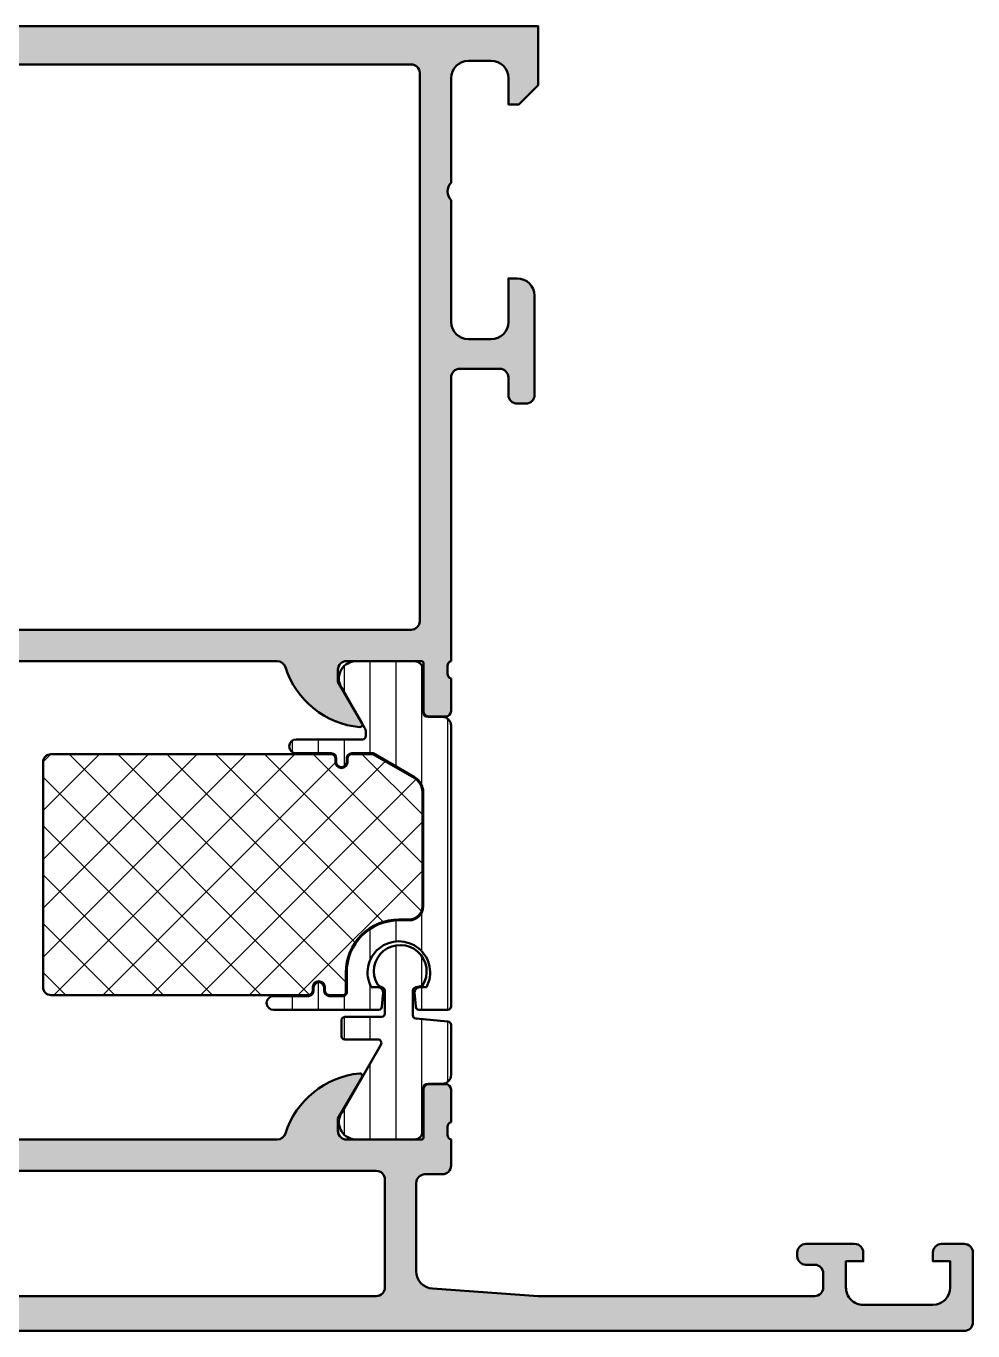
# Model space of a CAD drawing. Extents: x 5 to 103, y 0 to 75.
# Drawn here: x 48.6 to 103, y 0 to 75 of the extents above; entities that cross this region are included whole.
import ezdxf

# ---------------------------------------------------------------- set-up
doc = ezdxf.new("R2010")
doc.units = 0
for name, color, linetype, lineweight in [('0S-Alu contour', 7, 'Continuous', 50), ('0S-Alu hatch', 252, 'Continuous', 25), ('0S-Plastic contour', 254, 'Continuous', 50), ('0S-Plastic hatch', 253, 'Continuous', 25), ('0S-PT contour', 91, 'Continuous', 50), ('0S-PT hatch', 103, 'Continuous', 25)]:
    doc.layers.add(name, color=color, linetype=linetype, lineweight=lineweight)
pattern_1 = [(90, (0, 0), (-1.4859, 0), [])]

# ---------------------------------------------------------------- blocks, each defined once
blk = doc.blocks.new('397890__DD9A9B1A_9D64_4CD7_BD4C_186F9831EF7A_')
at = {"layer": '0S-Alu hatch'}
h = blk.add_hatch(color=256, dxfattribs=at)
edge = h.paths.add_edge_path()
edge.add_line((30.00003946696579, 74.5), (30.0000394669658, 67.00000047683719))
edge.add_ellipse((29.50004565601754, 66.9999938109544), major_axis=(-0.4999938109926959, 0), ratio=1, start_angle=89.99929077813198, end_angle=180.0007638631271, ccw=False)
edge.add_line((29.50003946696579, 66.5), (20.5000394669658, 66.5))
edge.add_arc((20.50004186282304, 66.00000523351567), 0.4999947664900816, 90.0002745478897, 180.0005997229651)
edge.add_line((20.00004709636035, 66.00000000000027), (20.00004423528577, 65.69999523167999))
edge.add_arc((20.5000411286272, 65.69999689334142), 0.4999968933441864, 180.0001904125791, 269.9998095864464)
edge.add_line((20.5000394669658, 65.2), (23.00003946696579, 65.2))
edge.add_line((23.00003946696579, 65.2), (23.00003946696579, 58.5))
edge.add_ellipse((22.47506367463334, 57.99999999999999), major_axis=(-0.7249824705019323, 0), ratio=1, start_angle=136.395861616386, end_angle=223.6041383836143, ccw=False)
edge.add_line((23.00003946696579, 57.5), (23.00003946696579, 53))
edge.add_ellipse((22.47506367463334, 52.5), major_axis=(-0.7249824705019299, 0), ratio=1, start_angle=136.3958616163863, end_angle=223.6041383836137, ccw=False)
edge.add_line((23.00003946696579, 52), (23.00003946696577, 38.49999999999998))
edge.add_ellipse((22.92120302042274, 38.23247940800688), major_axis=(-0.27889505632741, 0), ratio=1, start_angle=178.8354106258969, end_angle=253.5801235805094, ccw=False)
edge.add_line((23.20004046696577, 38.22681100000848), (23.20004046696579, 37.77321700000849))
edge.add_ellipse((22.92117237132262, 37.76755634053145), major_axis=(-0.2789255417371502, 0), ratio=1, start_angle=106.4245945553553, end_angle=181.1628700728834, ccw=False)
edge.add_line((23.00003946696579, 37.50001300000851), (23.00003946696582, 35.62000199999999))
edge.add_arc((23.30003946696582, 35.620002), 0.3000000000000043, 180, 269.9999999999973)
edge.add_line((23.3000394669658, 35.320002), (24.28001378600858, 35.320002))
edge.add_arc((24.28001378600858, 35.62000199999999), 0.2999999999999971, 270, 360)
edge.add_line((24.58001378600858, 35.62000199999999), (24.58001378600858, 38.38))
edge.add_ellipse((24.70001378600857, 38.37999999999999), major_axis=(-0.1199999999999868, 0), ratio=1, start_angle=269.9999999999983, end_angle=360, ccw=False)
edge.add_line((24.70001378600857, 38.49999999999998), (29.00003946696577, 38.49999999999998))
edge.add_ellipse((29.00003946696579, 37.99999999999998), major_axis=(-0.5, 0), ratio=1, start_angle=180, end_angle=270.00000000000165, ccw=False)
edge.add_line((29.50003946696579, 37.99999999999998), (29.50003946696578, 37.3))
edge.add_line((29.50003946696578, 37.3), (28.11854400934344, 34.90717967697243))
edge.add_arc((28.23815925161411, 34.83811978464827), 0.1381197846483004, 149.9999999999966, 275.6225775507834)
edge.add_arc((27.76181622579198, 39.67660886184763), 4.99999999999985, 275.6225775507938, 342.2515836439302)
edge.add_ellipse((33.00003946696576, 37.99999999999985), major_axis=(-0.5000000000001207, 0), ratio=1, start_angle=269.99999999999676, end_angle=342.251583643929, ccw=False)
edge.add_line((33.00003946696579, 38.49999999999997), (63.00006041000772, 38.50000000000001))
edge.add_ellipse((63.00006041000774, 38.00001097498723), major_axis=(-0.4999890250127806, 0), ratio=1, start_angle=197.7484163560752, end_angle=270.00000000000324, ccw=False)
edge.add_arc((68.23827319855705, 39.67661649124207), 4.999999999999709, 197.7484163560697, 264.3774224492061)
edge.add_arc((67.76193017273496, 34.83812741404284), 0.1381197846482887, 264.377422449204, 389.9999999999906)
edge.add_line((67.88154541500563, 34.90718730636697), (66.50004995738327, 37.30000762939454))
edge.add_line((66.50004995738327, 37.30000762939454), (66.50004995738327, 38.00000762939452))
edge.add_ellipse((67.00004995738325, 38.00000762939454), major_axis=(-0.4999999999999858, 0), ratio=1, start_angle=270, end_angle=360, ccw=False)
edge.add_line((67.00004995738325, 38.50000762939454), (71.30007563834047, 38.50000762939453))
edge.add_ellipse((71.30007563834047, 38.38000762939453), major_axis=(-0.1199999999999974, 0), ratio=1, start_angle=180, end_angle=270, ccw=False)
edge.add_line((71.42007563834048, 38.38000762939454), (71.42007563834048, 35.62000962939451))
edge.add_arc((71.72007563834049, 35.62000962939452), 0.3000000000000043, 180, 270)
edge.add_line((71.72007563834049, 35.32000962939452), (72.70004995738327, 35.32000962939451))
edge.add_arc((72.70004995738327, 35.62000962939452), 0.3000000000000016, 270, 360)
edge.add_line((73.00004995738325, 35.62000962939452), (73.00004995738325, 37.50002062940304))
edge.add_ellipse((73.0789170530264, 37.76756396992596), major_axis=(-0.2789255417371206, 0), ratio=1, start_angle=-1.1628700728908825, end_angle=73.57540544465093, ccw=False)
edge.add_line((72.80004895738325, 37.77322462940304), (72.80004895738325, 38.22681862940303))
edge.add_ellipse((73.0788864039263, 38.23248703740141), major_axis=(-0.2788950563274237, 0), ratio=1, start_angle=-73.5801235805115, end_angle=1.1645893740987958, ccw=False)
edge.add_line((73.00004995738328, 38.50000762939453), (73.00003946696579, 54.79999542236328))
edge.add_ellipse((73.50003582722171, 54.79999906210736), major_axis=(-0.4999963602691685, 0), ratio=1, start_angle=-90.00041708698473, end_angle=0.0004170874324813667, ccw=False)
edge.add_line((73.50003946696577, 55.29999542236328), (75.8000425187236, 55.29999542236328))
edge.add_ellipse((75.80004487809747, 54.79999778173715), major_axis=(-0.4999976406316935, 0), ratio=1, start_angle=179.9997296353498, end_angle=270.0002703656054, ccw=False)
edge.add_line((76.3000425187236, 54.79999542237162), (76.3000425187236, 53.79999542236328))
edge.add_arc((76.80004334383187, 53.79999624747154), 0.5000008251089505, 180.0000945494084, 269.9999054497143)
edge.add_line((76.80004251872361, 53.29999542236326), (77.3000425187236, 53.29999542236328))
edge.add_arc((77.30002925132099, 53.80000868976589), 0.5000132675786289, 270.001520292008, 359.9984797079203)
edge.add_line((77.8000425187236, 53.79999542236266), (77.8000425187236, 59.50000095367431))
edge.add_arc((76.80001973873506, 59.49997721998927), 1.000022780270183, 0.0013598086930375, 89.99869483253039)
edge.add_line((76.80004251872361, 60.5), (76.3000425187236, 60.5))
edge.add_line((76.3000425187236, 60.5), (76.3000425187236, 58))
edge.add_ellipse((75.3000333123044, 58.0000092064192), major_axis=(-1.000009206461586, 0), ratio=1, start_angle=90.00052748410798, end_angle=179.9994725157291, ccw=False)
edge.add_line((75.30004251872359, 57), (74.0000394669658, 57.00000000000001))
edge.add_ellipse((74.0000484263774, 58.00000895941163), major_axis=(-1.000008959451765, 0), ratio=1, start_angle=0.0005133324254984473, end_angle=89.99948666812679, ccw=False)
edge.add_line((73.00003946696579, 57.99999999999039), (73.00004709636032, 65.00000000256114))
edge.add_ellipse((73.52502288734821, 65.50000000128057), major_axis=(-0.7249824686451376, 0), ratio=1, start_angle=-43.6041383836145, end_angle=43.604138383614725, ccw=False)
edge.add_line((73.00004709636032, 66), (73.00004709636032, 72))
edge.add_ellipse((74.00005589523467, 71.999991201218), major_axis=(-1.000008798913056, 0), ratio=1, start_angle=270.00092760193127, end_angle=359.9994958706997, ccw=False)
edge.add_line((74.00003970538437, 73), (75.3000425187236, 73))
edge.add_ellipse((75.30001517778234, 71.99997265905873), major_axis=(-1.000027341315026, 0), ratio=1, start_angle=180.001566477586, end_angle=269.9984335222873, ccw=False)
edge.add_line((76.30004251872361, 71.99999999999775), (76.3000425187236, 70.5))
edge.add_line((76.3000425187236, 70.5), (76.90004099284471, 70.5))
edge.add_line((76.90004099284471, 70.5), (78.00003946696579, 71.5999984741211))
edge.add_line((78.00003946696579, 71.5999984741211), (78.00003946696579, 75))
edge.add_line((78.00003946696579, 75), (30.5000394669658, 75))
edge.add_arc((30.50005654960228, 74.49998291736351), 0.5000170829282888, 90.00195745906807, 179.9980425411126)
edge = h.paths.add_edge_path()
edge.add_ellipse((32.3000582515165, 72.29998731896491), major_axis=(-0.500015732858568, 0), ratio=1, start_angle=270.00092855183533, end_angle=359.99907144785584, ccw=False)
edge.add_line((32.30005014811813, 72.80000305175781), (70.70004404460252, 72.8000030517578))
edge.add_ellipse((70.70002535622328, 72.29998436360553), major_axis=(-0.5000186885015161, 0), ratio=1, start_angle=180.0012671928083, end_angle=269.99785854952745, ccw=False)
edge.add_line((71.2000440446025, 72.29999542236328), (71.2000440446025, 40.80000305174961))
edge.add_ellipse((70.70004098476089, 40.80000611159942), major_axis=(-0.5000030598509799, 0), ratio=1, start_angle=90.00035062987729, end_angle=179.9996493691856, ccw=False)
edge.add_line((70.70004404460252, 40.3000030517578), (25.30004251872361, 40.30000305175779))
edge.add_ellipse((25.30005785135599, 40.80001838439019), major_axis=(-0.5000153328674835, 0), ratio=1, start_angle=0.0017569363092775347, end_angle=89.9982430636299, ccw=False)
edge.add_line((24.80004251872359, 40.8000030517578), (24.80004251872359, 48.80000305175776))
edge.add_line((24.80004251872359, 48.80000305175776), (25.50003946696577, 49.49999999999996))
edge.add_line((25.50003946696577, 49.49999999999996), (25.50003946696575, 61.00000000000008))
edge.add_line((25.50003946696575, 61.00000000000008), (24.80004251872359, 61.69999694824227))
edge.add_line((24.80004251872359, 61.69999694824227), (24.8000425187236, 64.20000457763561))
edge.add_ellipse((25.30005801284082, 64.19998908351951), major_axis=(-0.5000154943572763, 0), ratio=1, start_angle=270.00177544002815, end_angle=359.9982245600996, ccw=False)
edge.add_line((25.30004251872361, 64.70000457763672), (30.80004251872362, 64.70000457763672))
edge.add_arc((30.80004830231097, 65.69999879404935), 0.999994216429356, 269.9996686229375, 360.0003313774784)
edge.add_line((31.8000425187236, 65.70000457763672), (31.8000425187236, 72.29999542236598))
at = {"layer": '0S-Alu contour', "color": 7}
for points in [[(76.30004251872361, 71.99999999999775), (76.3000425187236, 70.5), (76.90004099284471, 70.5), (78.00003946696579, 71.5999984741211), (78.00003946696579, 75), (30.5000394669658, 75)], [(32.30005014811813, 72.80000305175781), (70.70004404460252, 72.8000030517578)], [(74.00003970538437, 73), (75.3000425187236, 73)], [(71.2000440446025, 72.29999542236328), (71.2000440446025, 40.80000305174961)], [(73.00004709636032, 66), (73.00004709636032, 72)], [(73.00003946696579, 57.99999999999039), (73.00004709636032, 65.00000000256114)], [(76.80004251872361, 60.5), (76.3000425187236, 60.5), (76.3000425187236, 58)], [(77.8000425187236, 53.79999542236266), (77.8000425187236, 59.50000095367431)], [(75.30004251872359, 57), (74.0000394669658, 57.00000000000001)], [(73.00004995738328, 38.50000762939453), (73.00003946696579, 54.79999542236328)], [(73.50003946696577, 55.29999542236328), (75.8000425187236, 55.29999542236328)], [(76.3000425187236, 54.79999542237162), (76.3000425187236, 53.79999542236328)], [(76.80004251872361, 53.29999542236326), (77.3000425187236, 53.29999542236328)], [(70.70004404460252, 40.3000030517578), (25.30004251872361, 40.30000305175779)], [(33.00003946696579, 38.49999999999997), (63.00006041000772, 38.50000000000001)], [(67.00004995738325, 38.50000762939454), (71.30007563834047, 38.50000762939453)], [(71.42007563834048, 38.38000762939454), (71.42007563834048, 35.62000962939451)], [(67.88154541500563, 34.90718730636697), (66.50004995738327, 37.30000762939454), (66.50004995738327, 38.00000762939452)], [(72.80004895738325, 37.77322462940304), (72.80004895738325, 38.22681862940303)], [(73.00004995738325, 35.62000962939452), (73.00004995738325, 37.50002062940304)], [(71.72007563834049, 35.32000962939452), (72.70004995738327, 35.32000962939451)]]:
    blk.add_lwpolyline(points, dxfattribs=at)
at = {"layer": '0S-Alu contour', "color": 7, "extrusion": (0, 0, -1)}
for centre, radius, start, end in [((-70.70002535622328, 72.29998436360553), 0.5000186885015161, 90.00214145047255, 179.9987328071917), ((-74.00005589523467, 71.999991201218), 1.000008798913056, 0.0005041293003058, 89.99907239806873), ((-75.30001517778234, 71.99997265905873), 1.000027341315026, 90.00156647771269, 179.998433522414), ((-73.52502288734821, 65.50000000128057), 0.7249824686451376, 316.3958616163853, 43.60413838361465), ((-74.0000484263774, 58.00000895941163), 1.000008959451765, 270.0005133318733, 359.9994866675745), ((-75.3000333123044, 58.0000092064192), 1.000009206461586, 180.000527484271, 269.999472515892), ((-73.50003582722171, 54.79999906210736), 0.4999963602691685, 359.9995829125675, 90.0004170869847), ((-75.80004487809747, 54.79999778173715), 0.4999976406316936, 89.99972963439458, 180.0002703646503), ((-70.70004098476089, 40.80000611159942), 0.5000030598509799, 180.0003506308145, 269.9996493701227), ((-63.00006041000774, 38.00001097498723), 0.4999890250127806, 89.99999999999675, 162.2515836439248), ((-67.00004995738325, 38.00000762939454), 0.4999999999999858, 0, 90), ((-71.30007563834047, 38.38000762939453), 0.1199999999999974, 90, 180), ((-73.0788864039263, 38.23248703740141), 0.2788950563274237, 358.8354106259012, 73.58012358051164), ((-73.0789170530264, 37.76756396992596), 0.2789255417371206, 286.4245945553491, 1.162870072890926)]:
    blk.add_arc(centre, radius, start, end, dxfattribs=at)
at = {"layer": '0S-Alu contour', "color": 7}
for centre, radius, start, end in [((76.80001973873506, 59.49997721998927), 1.000022780270183, 0.0013598086930375, 89.99869483253039), ((76.80004334383187, 53.79999624747154), 0.5000008251089505, 180.0000945494084, 269.9999054497143), ((77.30002925132099, 53.80000868976589), 0.5000132675786289, 270.001520292008, 359.9984797079203), ((68.23827319855705, 39.67661649124207), 4.999999999999709, 197.7484163560697, 264.3774224492061), ((71.72007563834049, 35.62000962939452), 0.3000000000000043, 180, 270), ((72.70004995738327, 35.62000962939452), 0.3000000000000016, 270, 0), ((67.76193017273496, 34.83812741404284), 0.1381197846482887, 264.377422449204, 29.99999999999058)]:
    blk.add_arc(centre, radius, start, end, dxfattribs=at)
blk = doc.blocks.new('244459__17FCB72A_BB4A_4CC0_B588_506BCD69C21C___18AA79B9_F569_4585_86A0_D58D39467273_')
at = {"layer": '0S-Plastic hatch'}
h = blk.add_hatch(dxfattribs=at)
h.set_pattern_fill('ANSI31', color=256, scale=0.4680000000000001, angle=45, style=0)
h.set_pattern_definition(pattern_1)
edge = h.paths.add_edge_path()
edge.add_line((73.00003946696579, 34.79000300009986), (73.00003946696579, 18.65002250671387))
edge.add_line((73.00003946696579, 18.65002250671387), (72.97312296305952, 18.55010795593262))
edge.add_line((72.97312296305952, 18.55010795593262), (72.89995706950485, 18.47692680358887))
edge.add_line((72.89995706950485, 18.47692680358887), (72.80002725993454, 18.45001029968262))
edge.add_line((72.80002725993454, 18.45001029968262), (71.17002237712202, 18.45001029968262))
edge.add_line((71.17002237712202, 18.45001029968262), (71.07010782634079, 18.47692680358887))
edge.add_line((71.07010782634079, 18.47692680358887), (70.9969419327861, 18.55010795593262))
edge.add_line((70.9969419327861, 18.55010795593262), (70.97002542887985, 18.65002250671387))
edge.add_line((70.97002542887985, 18.65002250671387), (70.90003336345016, 19.45001029968262))
edge.add_line((70.90003336345016, 19.45001029968262), (70.94004190837202, 19.60015678405762))
edge.add_line((70.94004190837202, 19.60015678405762), (71.04990518962202, 19.71002006530762))
edge.add_line((71.04990518962202, 19.71002006530762), (71.21804178630173, 19.74999809265137))
edge.add_line((71.21804178630173, 19.74999809265137), (71.58660257731735, 19.74999809265137))
edge.add_arc((70.00003946696579, 20.59650078484448), 1.798262859266856, 331.9180754298219, 568.0819245701781)
edge.add_line((68.41347635661423, 19.74999809265137), (68.78203714762985, 19.74999809265137))
edge.add_line((68.78203714762985, 19.74999809265137), (68.95017374430952, 19.71002006530762))
edge.add_line((68.95017374430952, 19.71002006530762), (69.06003702555952, 19.60015678405762))
edge.add_line((69.06003702555952, 19.60015678405762), (69.10003031169235, 19.45001029968262))
edge.add_line((69.10003031169235, 19.45001029968262), (69.03003824626266, 18.65002250671387))
edge.add_line((69.03003824626266, 18.65002250671387), (69.00313700114548, 18.55010795593262))
edge.add_line((69.00313700114548, 18.55010795593262), (68.92997110759079, 18.47692680358887))
edge.add_line((68.92997110759079, 18.47692680358887), (68.83004129802048, 18.45001029968262))
edge.add_line((68.83004129802048, 18.45001029968262), (62.8000425187236, 18.45001029968262))
edge.add_ellipse((62.8000425187236, 18.85000419616699), major_axis=(-0.399993896484375, 0), ratio=1, start_angle=-90, end_angle=90, ccw=False)
edge.add_line((62.8000425187236, 19.24999809265137), (64.8000425187236, 19.24999809265137))
edge.add_line((64.8000425187236, 19.24999809265137), (64.95003641520798, 19.29015922546387))
edge.add_line((64.95003641520798, 19.29015922546387), (65.0598539200908, 19.39996147155762))
edge.add_line((65.0598539200908, 19.39996147155762), (65.10004557048141, 19.54998588562012))
edge.add_line((65.10004557048141, 19.54998588562012), (65.10004557048141, 19.74999809265137))
edge.add_ellipse((65.4000409928447, 19.74999809265137), major_axis=(-0.2999954223632812, 0), ratio=1, start_angle=180, end_angle=360, ccw=False)
edge.add_line((65.70003641520798, 19.74999809265137), (65.70003641520798, 19.54998588562012))
edge.add_line((65.70003641520798, 19.54998588562012), (65.7402280655986, 19.39996147155762))
edge.add_line((65.7402280655986, 19.39996147155762), (65.85004557048141, 19.29015922546387))
edge.add_line((65.85004557048141, 19.29015922546387), (66.00003946696577, 19.24999809265137))
edge.add_line((66.00003946696577, 19.24999809265137), (66.8000425187236, 19.24999809265137))
edge.add_line((66.8000425187236, 19.24999809265137), (66.90003336345016, 19.27679252624512))
edge.add_line((66.90003336345016, 19.27679252624512), (66.97324503337205, 19.34997367858887))
edge.add_line((66.97324503337205, 19.34997367858887), (67.00003946696579, 19.45001029968262))
edge.add_line((67.00003946696579, 19.45001029968262), (67.00003946696579, 20.59997367858887))
edge.add_ellipse((69.99997219927413, 20.60004094628053), major_axis=(-2.999932733062511, 0), ratio=1, start_angle=-90.00128474708379, end_angle=0.0012847472241901414, ccw=False)
edge.add_line((70.00003946696579, 23.59997367858887), (70.60003794108688, 23.59997367858887))
edge.add_arc((70.60084407818835, 24.39917064067953), 0.799197368659311, 269.9422066897786, 360.0610716947241)
edge.add_line((71.4000409928447, 24.40002250671391), (71.40002573405563, 30.96374320983886))
edge.add_arc((70.40009517970444, 30.96380713441112), 0.9999305563945116, 359.9963371374206, 420.0103377062286)
edge.add_line((70.89990420624062, 31.82986259141395), (68.52627190961928, 33.20000000009986))
edge.add_line((68.52627190961928, 33.20000000009986), (67.30003946696581, 33.20000000009986))
edge.add_arc((67.3000394669658, 32.90000000009989), 0.299999999999979, 89.99999999999729, 180)
edge.add_line((67.00003946696582, 32.90000000009989), (67.00003946696586, 32.7000000001))
edge.add_ellipse((66.70003946696585, 32.70000000009998), major_axis=(-0.3000000000000114, 0), ratio=1, start_angle=0, end_angle=180, ccw=False)
edge.add_line((66.40003946696585, 32.70000000009997), (66.40003946696586, 32.90000000009987))
edge.add_arc((66.10003946706374, 32.90000000009985), 0.2999999999021119, 0, 90)
edge.add_line((66.10003946706374, 33.20000000000197), (64.10003946696582, 33.20000000009986))
edge.add_ellipse((64.10003946696582, 33.60000000009987), major_axis=(-0.4000000000000057, 0), ratio=1, start_angle=-90, end_angle=90, ccw=False)
edge.add_line((64.10003946696582, 34.00000000009987), (67.90003946696584, 34.00000000009987))
edge.add_arc((67.90003946696584, 34.20000000009988), 0.2000000000000073, 270, 360)
edge.add_line((68.10003946696584, 34.20000000009988), (68.10003946696585, 34.41474721315084))
edge.add_arc((67.60003946696582, 34.41474721315084), 0.5000000000000268, 0, 29.99995113626347)
edge.add_line((68.03305238206617, 34.66474684386321), (66.71455796886633, 36.95954700009986))
edge.add_ellipse((67.55581061785767, 37.50018192537702), major_axis=(-0.9999960709244895, 0), ratio=1, start_angle=-81.81839194809942, end_angle=32.727016099840796, ccw=False)
edge.add_line((67.41349996886632, 38.49000000009988), (70.89004146696605, 38.49000010568574))
edge.add_ellipse((70.89004410659113, 37.99000412824713), major_axis=(-0.4999959774455833, 0), ratio=1, start_angle=179.9996975182268, end_angle=270.0003024811867, ccw=False)
edge.add_line((71.39004008402976, 37.99000148861692), (71.38970813363274, 35.59000310568573))
edge.add_arc((71.68970813363275, 35.59000310568573), 0.3000000000000099, 180, 270)
edge.add_line((71.68970813363275, 35.29000310568572), (72.5000395321156, 35.29000300009986))
edge.add_ellipse((72.50003946696579, 34.79000300009986), major_axis=(-0.5000000000000043, 0), ratio=1, start_angle=180, end_angle=269.99999253438057, ccw=False)
at = {"layer": '0S-Plastic contour', "color": 7}
for points in [[(67.41349996886632, 38.49000000009988), (70.89004146696605, 38.49000010568574)], [(71.39004008402976, 37.99000148861692), (71.38970813363274, 35.59000310568573)], [(68.03305238206617, 34.66474684386321), (66.71455796886633, 36.95954700009986)], [(71.68970813363275, 35.29000310568572), (72.5000395321156, 35.29000300009986)], [(73.00003946696579, 34.79000300009986), (73.00003946696579, 18.65002250671387), (72.97312296305952, 18.55010795593262), (72.89995706950485, 18.47692680358887), (72.80002725993454, 18.45001029968262), (71.17002237712202, 18.45001029968262), (71.07010782634079, 18.47692680358887), (70.9969419327861, 18.55010795593262), (70.97002542887985, 18.65002250671387), (70.90003336345016, 19.45001029968262), (70.94004190837202, 19.60015678405762), (71.04990518962202, 19.71002006530762), (71.21804178630173, 19.74999809265137), (71.58660257731735, 19.74999809265137)], [(64.10003946696582, 34.00000000009987), (67.90003946696584, 34.00000000009987)], [(68.10003946696584, 34.20000000009988), (68.10003946696585, 34.41474721315084)], [(66.10003946706374, 33.20000000000197), (64.10003946696582, 33.20000000009986)], [(70.89990420624062, 31.82986259141395), (68.52627190961928, 33.20000000009986), (67.30003946696581, 33.20000000009986)], [(66.40003946696585, 32.70000000009997), (66.40003946696586, 32.90000000009987)], [(67.00003946696582, 32.90000000009989), (67.00003946696586, 32.7000000001)], [(71.4000409928447, 24.40002250671391), (71.40002573405563, 30.96374320983886)], [(70.00003946696579, 23.59997367858887), (70.60003794108688, 23.59997367858887)], [(65.70003641520798, 19.74999809265137), (65.70003641520798, 19.54998588562012), (65.7402280655986, 19.39996147155762), (65.85004557048141, 19.29015922546387), (66.00003946696577, 19.24999809265137), (66.8000425187236, 19.24999809265137), (66.90003336345016, 19.27679252624512), (66.97324503337205, 19.34997367858887), (67.00003946696579, 19.45001029968262), (67.00003946696579, 20.59997367858887)], [(68.41347635661423, 19.74999809265137), (68.78203714762985, 19.74999809265137), (68.95017374430952, 19.71002006530762), (69.06003702555952, 19.60015678405762), (69.10003031169235, 19.45001029968262), (69.03003824626266, 18.65002250671387), (69.00313700114548, 18.55010795593262), (68.92997110759079, 18.47692680358887), (68.83004129802048, 18.45001029968262), (62.8000425187236, 18.45001029968262)], [(62.8000425187236, 19.24999809265137), (64.8000425187236, 19.24999809265137), (64.95003641520798, 19.29015922546387), (65.0598539200908, 19.39996147155762), (65.10004557048141, 19.54998588562012), (65.10004557048141, 19.74999809265137)]]:
    blk.add_lwpolyline(points, dxfattribs=at)
at = {"layer": '0S-Plastic contour', "color": 7, "extrusion": (0, 0, -1)}
for centre, radius, start, end in [((-67.55581061785767, 37.50018192537702), 0.9999960709244895, 327.2729839001593, 81.81839194809947), ((-70.89004410659113, 37.99000412824713), 0.4999959774455833, 89.9996975188133, 180.0003024817733), ((-72.50003946696579, 34.79000300009986), 0.5000000000000043, 90.00000746561942, 180), ((-64.10003946696582, 33.60000000009987), 0.4000000000000057, 270, 90), ((-66.70003946696585, 32.70000000009998), 0.3000000000000114, 180, 0), ((-69.99997219927413, 20.60004094628053), 2.999932733062511, 359.9987152527758, 90.00128474708372), ((-65.4000409928447, 19.74999809265137), 0.2999954223632812, 0, 180), ((-62.8000425187236, 18.85000419616699), 0.399993896484375, 270, 90)]:
    blk.add_arc(centre, radius, start, end, dxfattribs=at)
at = {"layer": '0S-Plastic contour', "color": 7}
for centre, radius, start, end in [((71.68970813363275, 35.59000310568573), 0.3000000000000099, 180, 270), ((67.60003946696582, 34.41474721315084), 0.5000000000000268, 0, 29.99995113626347), ((67.90003946696584, 34.20000000009988), 0.2000000000000073, 270, 0), ((66.10003946706374, 32.90000000009985), 0.2999999999021119, 0, 90), ((67.3000394669658, 32.90000000009989), 0.299999999999979, 89.99999999999729, 180), ((70.40009517970444, 30.96380713441112), 0.9999305563945116, 359.9963371374206, 60.01033770622863), ((70.60084407818835, 24.39917064067953), 0.799197368659311, 269.9422066897786, 0.0610716947241366), ((70.00003946696579, 20.59650078484448), 1.798262859266856, 331.9180754298219, 208.0819245701781)]:
    blk.add_arc(centre, radius, start, end, dxfattribs=at)
blk = doc.blocks.new('244459__7AB3FBF5_18AF_410E_B1E3_6D28BF5FD667___C7CA013C_6214_41CA_9C08_D175CDE06216_')
at = {"layer": '0S-Plastic hatch'}
h = blk.add_hatch(dxfattribs=at)
h.set_pattern_fill('ANSI31', color=256, scale=0.4680000000000001, angle=45, style=0)
h.set_pattern_definition(pattern_1)
edge = h.paths.add_edge_path()
edge.add_line((73.00003946696553, 17.59249877929687), (73.00003946696579, 14.709997))
edge.add_ellipse((72.50003946696579, 14.70999699999999), major_axis=(-0.5, 0), ratio=1, start_angle=90, end_angle=180, ccw=False)
edge.add_line((72.50003946696579, 14.209997), (71.68970813363245, 14.209997))
edge.add_arc((71.68970813363245, 13.909997), 0.3000000000000014, 90, 180)
edge.add_line((71.38970813363245, 13.909997), (71.39004008402948, 11.50999861706369))
edge.add_ellipse((70.89004410659085, 11.50999597743862), major_axis=(-0.4999959774455975, 0), ratio=1, start_angle=89.99969751881491, end_angle=180.0003024817733, ccw=False)
edge.add_line((70.89004146696578, 11.01), (67.41349996886632, 11.01))
edge.add_ellipse((67.55581061785767, 11.99981807472284), major_axis=(-0.9999960709244688, 0), ratio=1, start_angle=-32.727016099840625, end_angle=81.8183919481001, ccw=False)
edge.add_line((66.71455796886633, 12.54045299999999), (68.97173567827188, 16.45000001028018))
edge.add_arc((68.79853059157973, 16.55), 0.2000000000000006, 330.000003400655, 450)
edge.add_line((68.79853059157973, 16.75), (66.90004862223924, 16.75))
edge.add_line((66.90004862223924, 16.75), (66.80012644206344, 16.77691650390625))
edge.add_line((66.80012644206344, 16.77691650390625), (66.72696054850876, 16.85009765625))
edge.add_line((66.72696054850876, 16.85009765625), (66.7000440446025, 16.95001220703125))
edge.add_line((66.7000440446025, 16.95001220703125), (66.70004404460252, 17.85000610351562))
edge.add_line((66.70004404460252, 17.85000610351562), (66.72695291911423, 17.94992065429687))
edge.add_line((66.72695291911423, 17.94992065429687), (66.80012644206344, 18.02310180664062))
edge.add_line((66.80012644206344, 18.02310180664062), (66.90004862223923, 18.05001831054687))
edge.add_line((66.90004862223923, 18.05001831054687), (69.00004709636032, 18.05001831054687))
edge.add_line((69.00004709636032, 18.05001831054687), (69.09996164714157, 18.07693481445312))
edge.add_line((69.09996164714157, 18.07693481445312), (69.17313517009079, 18.15008544921875))
edge.add_line((69.17313517009079, 18.15008544921875), (69.2000440446025, 18.25))
edge.add_line((69.2000440446025, 18.25), (69.20004404460252, 19.55002021789551))
edge.add_line((69.20004404460252, 19.55002021789551), (69.17313517009079, 19.64993476867675))
edge.add_line((69.17313517009079, 19.64993476867675), (69.09996164714158, 19.72311592102051))
edge.add_line((69.09996164714158, 19.72311592102051), (69.0000394669658, 19.75003242492675))
edge.add_line((69.0000394669658, 19.75003242492675), (68.76501582826717, 19.9038542200804))
edge.add_ellipse((70.07907292932887, 20.66129804159035), major_axis=(-1.516729114771097, 0), ratio=1, start_angle=147.2738570167697, end_angle=29.959845777162002, ccw=False)
edge.add_line((71.35504282389938, 19.84131753222191), (71.0000470963603, 19.75003242492675))
edge.add_line((71.0000470963603, 19.75003242492675), (70.90012491618455, 19.72311592102051))
edge.add_line((70.90012491618455, 19.72311592102051), (70.82695139323532, 19.64993476867675))
edge.add_line((70.82695139323532, 19.64993476867675), (70.8000425187236, 19.55002021789551))
edge.add_line((70.8000425187236, 19.55002021789551), (70.8000425187236, 18.1500244140625))
edge.add_line((70.8000425187236, 18.1500244140625), (70.82695139323532, 18.05007934570312))
edge.add_line((70.82695139323532, 18.05007934570312), (70.90012491618454, 17.9769287109375))
edge.add_line((70.90012491618454, 17.9769287109375), (71.00003946696577, 17.95001220703125))
edge.add_line((71.00003946696577, 17.95001220703125), (72.8000425187236, 17.79251098632812))
edge.add_line((72.8000425187236, 17.79251098632812), (72.89995706950485, 17.76559448242187))
edge.add_line((72.89995706950485, 17.76559448242187), (72.97313059245407, 17.69241333007812))
edge.add_line((72.97313059245407, 17.69241333007812), (73.00003946696553, 17.59249877929687))
at = {"layer": '0S-Plastic contour', "color": 7}
for points in [[(68.79853059157973, 16.75), (66.90004862223924, 16.75), (66.80012644206344, 16.77691650390625), (66.72696054850876, 16.85009765625), (66.7000440446025, 16.95001220703125), (66.70004404460252, 17.85000610351562), (66.72695291911423, 17.94992065429687), (66.80012644206344, 18.02310180664062), (66.90004862223923, 18.05001831054687), (69.00004709636032, 18.05001831054687), (69.09996164714157, 18.07693481445312), (69.17313517009079, 18.15008544921875), (69.2000440446025, 18.25), (69.20004404460252, 19.55002021789551), (69.17313517009079, 19.64993476867675), (69.09996164714158, 19.72311592102051), (69.0000394669658, 19.75003242492675), (68.76501582826717, 19.9038542200804)], [(71.35504282389938, 19.84131753222191), (71.0000470963603, 19.75003242492675), (70.90012491618455, 19.72311592102051), (70.82695139323532, 19.64993476867675), (70.8000425187236, 19.55002021789551), (70.8000425187236, 18.1500244140625), (70.82695139323532, 18.05007934570312), (70.90012491618454, 17.9769287109375), (71.00003946696577, 17.95001220703125), (72.8000425187236, 17.79251098632812), (72.89995706950485, 17.76559448242187), (72.97313059245407, 17.69241333007812), (73.00003946696553, 17.59249877929687)], [(73.00003946696553, 17.59249877929687), (73.00003946696579, 14.709997)], [(66.71455796886633, 12.54045299999999), (68.97173567827188, 16.45000001028018)], [(71.38970813363245, 13.909997), (71.39004008402948, 11.50999861706369)], [(72.50003946696579, 14.209997), (71.68970813363245, 14.209997)], [(70.89004146696578, 11.01), (67.41349996886632, 11.01)]]:
    blk.add_lwpolyline(points, dxfattribs=at)
at = {"layer": '0S-Plastic contour', "color": 7, "extrusion": (0, 0, -1)}
for centre, radius, start, end in [((-70.07907292932887, 20.66129804159035), 1.516729114771097, 330.040154222838, 212.7261429832305), ((-72.50003946696579, 14.70999699999999), 0.5, 180, 270), ((-67.55581061785767, 11.99981807472284), 0.9999960709244688, 278.1816080518999, 32.72701609984063), ((-70.89004410659085, 11.50999597743862), 0.4999959774455975, 179.9996975182267, 270.0003024811851)]:
    blk.add_arc(centre, radius, start, end, dxfattribs=at)
at = {"layer": '0S-Plastic contour', "color": 7}
for centre, radius, start, end in [((68.79853059157973, 16.55), 0.2000000000000006, 330.000003400655, 90), ((71.68970813363245, 13.909997), 0.3000000000000014, 90, 180)]:
    blk.add_arc(centre, radius, start, end, dxfattribs=at)
blk = doc.blocks.new('395730__DF18BB20_FA9A_4E1E_B691_F5CDF7122005_')
at = {"layer": '0S-PT hatch'}
h = blk.add_hatch(dxfattribs=at)
h.set_pattern_fill('ANSI37', color=256, scale=0.625, angle=90, style=0)
h.set_pattern_definition([(135, (0, 0), (-1.403165018917055, -1.403165018917055), []), (225, (0, 0), (1.403165018917055, -1.403165018917055), [])])
edge = h.paths.add_edge_path()
edge.add_arc((50.00064060426551, 32.70000000000195), 0.4500000000000171, 90, 180)
edge.add_line((49.5506406042655, 32.70000000000195), (49.5506406042655, 19.75024507800029))
edge.add_arc((50.00064060426539, 19.75024507800017), 0.4499999999998895, 180, 269.9990437979573)
edge.add_line((50.00063309427211, 19.30024507806295), (64.79346498853153, 19.29999820242987))
edge.add_line((64.79346498853153, 19.29999820242987), (64.92415979913248, 19.33499197063961))
edge.add_line((64.92415979913248, 19.33499197063961), (65.0150247715676, 19.42584431767908))
edge.add_line((65.0150247715676, 19.42584431767908), (65.05004557048142, 19.5565673605495))
edge.add_line((65.05004557048142, 19.5565673605495), (65.05004557048142, 19.74999809265137))
edge.add_ellipse((65.4000409928447, 19.74999809265137), major_axis=(-0.3499954223632784, 0), ratio=1, start_angle=180, end_angle=360, ccw=False)
edge.add_line((65.75003641520797, 19.74999809265137), (65.75003641520797, 19.55656736054949))
edge.add_line((65.75003641520797, 19.55656736054949), (65.78505721412179, 19.4258443176791))
edge.add_line((65.78505721412179, 19.4258443176791), (65.87592218655692, 19.3349919706396))
edge.add_line((65.87592218655692, 19.3349919706396), (66.00661740715887, 19.29999809265137))
edge.add_line((66.00661740715887, 19.29999809265137), (66.79345942692362, 19.29999809265137))
edge.add_line((66.79345942692362, 19.29999809265137), (66.87415650633449, 19.32162239777047))
edge.add_line((66.87415650633449, 19.32162239777047), (66.92841588513258, 19.37585915907012))
edge.add_line((66.92841588513258, 19.37585915907012), (66.95003946696147, 19.45659048166136))
edge.add_line((66.95003946696147, 19.45659048166136), (66.95003946621162, 20.60004094628051))
edge.add_ellipse((69.99997219930559, 20.60004094624908), major_axis=(-3.049932733093967, 0), ratio=1, start_angle=269.99999999941025, end_angle=360, ccw=False)
edge.add_line((69.99997219933698, 23.64997367934304), (70.6000635654649, 23.64997367858884))
edge.add_arc((70.60084407818835, 24.39917064067952), 0.7491973686593024, 269.9403093298638, 360.0630723143877)
edge.add_line((71.35004099290762, 24.39999537162537), (71.35002573609638, 30.96380934273025))
edge.add_arc((70.40009119661414, 30.96380483453187), 0.9499345394929504, 0.0002719131678684, 60.0104764265061)
edge.add_line((70.87490803521273, 31.78655911079236), (68.5128768193084, 33.15000000009987))
edge.add_line((68.5128768193084, 33.15000000009987), (67.3000394669658, 33.15000000009987))
edge.add_arc((67.3000394669658, 32.90000000009989), 0.2499999999999787, 90, 180)
edge.add_line((67.05003946696581, 32.90000000009989), (67.05003946696584, 32.70000000010001))
edge.add_ellipse((66.70003946696585, 32.70000000009999), major_axis=(-0.3499999999999943, 0), ratio=1, start_angle=0, end_angle=180, ccw=False)
edge.add_line((66.35003946696585, 32.70000000009999), (66.35003946696587, 32.90000000009985))
edge.add_arc((66.10003946696585, 32.90000000009985), 0.25, 0, 90)
edge.add_line((66.10003946696585, 33.15000000009985), (50.00064060426551, 33.15000000000197))
at = {"layer": '0S-PT contour', "color": 7}
for points in [[(66.10003946696585, 33.15000000009985), (50.00064060426551, 33.15000000000197)], [(70.87490803521273, 31.78655911079236), (68.5128768193084, 33.15000000009987), (67.3000394669658, 33.15000000009987)], [(49.5506406042655, 32.70000000000195), (49.5506406042655, 19.75024507800029)], [(66.35003946696585, 32.70000000009999), (66.35003946696587, 32.90000000009985)], [(67.05003946696581, 32.90000000009989), (67.05003946696584, 32.70000000010001)], [(71.35004099290762, 24.39999537162537), (71.35002573609638, 30.96380934273025)], [(69.99997219933698, 23.64997367934304), (70.6000635654649, 23.64997367858884)], [(65.75003641520797, 19.74999809265137), (65.75003641520797, 19.55656736054949), (65.78505721412179, 19.4258443176791), (65.87592218655692, 19.3349919706396), (66.00661740715887, 19.29999809265137), (66.79345942692362, 19.29999809265137), (66.87415650633449, 19.32162239777047), (66.92841588513258, 19.37585915907012), (66.95003946696147, 19.45659048166136), (66.95003946621162, 20.60004094628051)], [(50.00063309427211, 19.30024507806295), (64.79346498853153, 19.29999820242987), (64.92415979913248, 19.33499197063961), (65.0150247715676, 19.42584431767908), (65.05004557048142, 19.5565673605495), (65.05004557048142, 19.74999809265137)]]:
    blk.add_lwpolyline(points, dxfattribs=at)
for centre, radius, start, end in [((50.00064060426551, 32.70000000000195), 0.4500000000000171, 90, 180), ((66.10003946696585, 32.90000000009985), 0.25, 0, 90), ((67.3000394669658, 32.90000000009989), 0.2499999999999787, 90, 180), ((70.40009119661414, 30.96380483453187), 0.9499345394929504, 0.0002719131678684, 60.0104764265061), ((70.60084407818835, 24.39917064067952), 0.7491973686593024, 269.9403093298638, 0.0630723143876975), ((50.00064060426539, 19.75024507800017), 0.4499999999998895, 180, 269.9990437979573)]:
    blk.add_arc(centre, radius, start, end, dxfattribs=at)
at = {"layer": '0S-PT contour', "color": 7, "extrusion": (0, 0, -1)}
for centre, radius, start, end in [((-66.70003946696585, 32.70000000009999), 0.3499999999999943, 180, 0), ((-69.99997219930559, 20.60004094624908), 3.049932733093967, 0, 90.00000000058974), ((-65.4000409928447, 19.74999809265137), 0.3499954223632784, 0, 180)]:
    blk.add_arc(centre, radius, start, end, dxfattribs=at)
blk = doc.blocks.new('302590__F65ECFC8_D8A7_4432_907C_39636B55A6D7_')
at = {"layer": '0S-Alu hatch'}
h = blk.add_hatch(color=256, dxfattribs=at)
edge = h.paths.add_edge_path()
edge.add_line((20, 10.5), (20, 2.499961614608769))
edge.add_ellipse((19.50000799373548, 2.49999200718811), major_axis=(-0.4999920071882404, 0), ratio=1, start_angle=89.99995824893489, end_angle=179.9965172112618, ccw=False)
edge.add_line((19.50000762939453, 2), (14.10000610351562, 2))
edge.add_ellipse((14.10001171460136, 2.500005611085739), major_axis=(-0.5000056111172235, 0), ratio=1, start_angle=0.0006429760202877333, end_angle=89.9993570241528, ccw=False)
edge.add_line((13.60000610351562, 2.499999999998489), (13.60000610351562, 4.5))
edge.add_arc((13.10001392716924, 4.500007346823695), 0.4999921764003584, 359.9991581029894, 450.0008965386937)
edge.add_line((13.10000610351562, 4.999999523162842), (11.80000305175781, 5))
edge.add_arc((11.80003194873943, 4.499971103018379), 0.5000288978166073, 90.00331115880611, 179.9966888411355)
edge.add_line((11.30000305175781, 4.500000000000508), (11.30000305175781, 4))
edge.add_line((11.30000305175781, 4), (12.30000305175781, 4))
edge.add_line((12.30000305175781, 4), (12.30000305175781, 2.49999999999998))
edge.add_ellipse((11.30001176224016, 2.499991289517665), major_axis=(-0.9999912895555905, 0), ratio=1, start_angle=89.99950092177608, end_angle=180.0004990787141, ccw=False)
edge.add_line((11.3000030517578, 1.500000000000012), (7.300003051757812, 1.5))
edge.add_ellipse((7.30003724327588, 2.500034191518067), major_axis=(-1.000034192102577, 0), ratio=1, start_angle=0.0019589627473806104, end_angle=89.9980410373002, ccw=False)
edge.add_line((6.300003051757813, 2.499999999999167), (6.300003051757812, 4))
edge.add_line((6.300003051757812, 4), (7.300003051757812, 4))
edge.add_line((7.300003051757812, 4), (7.300003051757812, 4.5))
edge.add_arc((6.800008665053553, 4.500005613295732), 0.4999943867357684, 359.9993567564866, 450.0006432435333)
edge.add_line((6.800003051757798, 4.999999999999991), (5.5, 5))
edge.add_arc((5.500028896981604, 4.499971103018396), 0.5000288978165905, 90.00331115880446, 179.9966888411355)
edge.add_line((5, 4.500000000000524), (5, 0.4999923706054688))
edge.add_arc((5.500013265202454, 0.5000132654630829), 0.5000132656390381, 180.0023943105812, 269.9984799601)
edge.add_line((5.500000000000014, 5.7e-15), (102.5, 0))
edge.add_arc((102.4999998175535, 0.5000001825074302), 0.5000001825074635, 270.0000209068146, 359.9991048225051)
edge.add_line((103, 0.4999923706072411), (103, 4.5))
edge.add_arc((102.4999840330719, 4.499984033071891), 0.5000159671830434, 0.0018296166054239, 89.99817038324314)
edge.add_line((102.5, 5), (101.1999893188476, 5))
edge.add_arc((101.1999972154239, 4.499999732880525), 0.50000026718183, 90.0009048805048, 179.999969382958)
edge.add_line((100.6999969482422, 4.500000000064763), (100.6999969482422, 4))
edge.add_line((100.6999969482422, 4), (101.6999969482422, 4))
edge.add_line((101.6999969482422, 4), (101.6999969482422, 2.5))
edge.add_ellipse((100.6999842356632, 2.500012712578997), major_axis=(-1.000012712659796, 0), ratio=1, start_angle=90.00072836786347, end_angle=179.9992716319968, ccw=False)
edge.add_line((100.6999969482422, 1.5), (96.6999969482422, 1.5))
edge.add_ellipse((96.69999127768871, 2.499994329446527), major_axis=(-0.9999943294626055, 0), ratio=1, start_angle=-0.00032490097822801545, end_angle=90.00032490062421, ccw=False)
edge.add_line((95.69999694824217, 2.500000000006199), (95.69999694824217, 4))
edge.add_line((95.69999694824217, 4), (96.6999969482422, 4))
edge.add_line((96.6999969482422, 4), (96.6999969482422, 4.5))
edge.add_arc((96.19998113562409, 4.499984187381915), 0.5000158128681153, 0.0018119353897291, 89.99818806474453)
edge.add_line((96.19999694824219, 5), (93.39999389648438, 5))
edge.add_arc((93.40000764301263, 4.499986253471736), 0.5000137467172251, 90.00157519279813, 179.9984248072896)
edge.add_line((92.89999389648438, 4.499999999999238), (92.89999389648438, 4.299995422363279))
edge.add_arc((93.40000454587482, 4.300006071753724), 0.5000106495038504, 180.0012203039023, 269.9987796957372)
edge.add_line((93.39999389648438, 3.799995422363281), (93.89999389648438, 3.79999542236328))
edge.add_ellipse((93.89999083664276, 3.299992362521678), major_axis=(-0.5000030598509645, 0), ratio=1, start_angle=180.0003506308146, end_angle=269.9996493701244, ccw=False)
edge.add_line((94.39999389648436, 3.299995422371482), (94.39999389648438, 2.500000000000001))
edge.add_ellipse((93.9000004540361, 2.499993442448277), major_axis=(-0.4999934424912738, 0), ratio=1, start_angle=89.9992485500689, end_angle=180.0007514498339, ccw=False)
edge.add_line((93.89999389648438, 1.999999999999999), (78.00000190734863, 2))
edge.add_line((78.00000190734863, 2), (71.92875289916992, 2.433654785156249))
edge.add_ellipse((72.0000036368257, 3.431113043250486), major_axis=(-0.9999998221284249, 0), ratio=1, start_angle=-2.2588728256778268e-06, end_angle=85.91417066589128, ccw=False)
edge.add_line((71.00000381469727, 3.431113082675254), (71.00000381469727, 8.500000000000004))
edge.add_ellipse((71.50000376785371, 8.499999093168421), major_axis=(-0.4999999531572694, 0), ratio=1, start_angle=269.99999463212373, end_angle=359.9998960848389, ccw=False)
edge.add_line((71.50000381469727, 8.999999046325687), (72.50000381469727, 9))
edge.add_arc((72.50000728930279, 9.499996525388761), 0.4999965254008342, 269.9996018367694, 360.0002888809716)
edge.add_line((73.00000381469727, 9.499999046333294), (73.00000381469727, 10.99999999999999))
edge.add_ellipse((73.07884026124032, 11.26752059199311), major_axis=(-0.2788950563274415, 0), ratio=1, start_angle=-1.1645893740957263, end_angle=73.58012358050678, ccw=False)
edge.add_line((72.80000281469727, 11.27318899999148), (72.80000281469727, 11.72678299999149))
edge.add_ellipse((73.07887091034038, 11.73244365946857), major_axis=(-0.2789255417371153, 0), ratio=1, start_angle=-73.57540544465058, end_angle=1.162870072890314, ccw=False)
edge.add_line((73.00000381469727, 11.99998699999148), (73.00000381469727, 13.879998))
edge.add_arc((72.70000381469725, 13.879998), 0.3000000000000007, 0, 90)
edge.add_line((72.70000381469725, 14.179998), (71.72002949565447, 14.179998))
edge.add_arc((71.72002949565447, 13.879998), 0.2999999999999989, 90, 180)
edge.add_line((71.42002949565448, 13.879998), (71.42002949565448, 11.12))
edge.add_ellipse((71.30002949565447, 11.12), major_axis=(-0.1200000000000045, 0), ratio=1, start_angle=90, end_angle=180, ccw=False)
edge.add_line((71.30002949565447, 11), (67.00000381469727, 10.99999999999999))
edge.add_ellipse((67.00000381469727, 11.50000000000002), major_axis=(-0.5000000000000231, 0), ratio=1, start_angle=0, end_angle=89.9999999999983, ccw=False)
edge.add_line((66.50000381469725, 11.5), (66.50000381469727, 12.19999999999998))
edge.add_line((66.50000381469727, 12.19999999999998), (67.88149927231962, 14.59282032302755))
edge.add_arc((67.76188403004898, 14.6618802153517), 0.1381197846482973, 329.9999999999988, 455.6225775507953)
edge.add_arc((68.23822705587105, 9.823391138152214), 4.999999999999976, 95.62257755079332, 162.2515836439297)
edge.add_ellipse((63.00000381469725, 11.5), major_axis=(-0.5000000000000048, 0), ratio=1, start_angle=90, end_angle=162.2515836439332, ccw=False)
edge.add_line((63.00000381469725, 11), (32.99999237060547, 11))
edge.add_ellipse((32.99999237060543, 11.49999999999991), major_axis=(-0.499999999999913, 0), ratio=1, start_angle=17.74841635607322, end_angle=90.00000000000409, ccw=False)
edge.add_arc((27.76176912943166, 9.823391138152111), 5.000000000000055, 17.74841635606984, 84.37742244920643)
edge.add_arc((28.23811215525378, 14.66188021535169), 0.1381197846482834, 84.37742244920982, 209.9999999999974)
edge.add_line((28.11849691298312, 14.59282032302755), (29.49999237060547, 12.19999999999997))
edge.add_line((29.49999237060547, 12.19999999999997), (29.49999237060547, 11.5))
edge.add_ellipse((28.99999237060546, 11.5), major_axis=(-0.5000000000000036, 0), ratio=1, start_angle=90.00000000000199, end_angle=180, ccw=False)
edge.add_line((28.99999237060548, 10.99999999999999), (24.69996668964827, 11))
edge.add_ellipse((24.69996668964827, 11.12000000000001), major_axis=(-0.1200000000000081, 0), ratio=1, start_angle=0, end_angle=89.9999999999983, ccw=False)
edge.add_line((24.57996668964826, 11.12), (24.57996668964826, 13.879998))
edge.add_arc((24.27996668964825, 13.87999799999999), 0.3000000000000114, 0, 90)
edge.add_line((24.27996668964825, 14.179998), (23.29999237060548, 14.179998))
edge.add_arc((23.29999237060548, 13.87999799999999), 0.3000000000000131, 90, 180)
edge.add_line((22.99999237060547, 13.87999799999999), (22.99999237060547, 11.99998699999147))
edge.add_ellipse((22.92112527496231, 11.73244365946852), major_axis=(-0.2789255417371593, 0), ratio=1, start_angle=178.8371299271148, end_angle=253.5754054446472, ccw=False)
edge.add_line((23.19999337060549, 11.72678299999147), (23.19999337060547, 11.27318899999147))
edge.add_ellipse((22.92115592406243, 11.2675205919931), major_axis=(-0.2788950563274235, 0), ratio=1, start_angle=106.4198764194912, end_angle=181.164589374096, ccw=False)
edge.add_line((22.99999237060547, 10.99999999999999), (20.5, 11))
edge.add_arc((20.50001190502596, 10.49998809497404), 0.5000119051676833, 90.00136418300312, 179.9986358174487)
edge = h.paths.add_edge_path()
edge.add_line((21.80001068115235, 2.5), (21.80001068115235, 8.70000457763672))
edge.add_ellipse((22.30000473062388, 8.700010528165183), major_axis=(-0.4999940495069464, 0), ratio=1, start_angle=-90.00068188844853, end_angle=0.0006818888666089151, ccw=False)
edge.add_line((22.30001068115234, 9.20000457763672), (68.70000457763672, 9.200004577636719))
edge.add_ellipse((68.69999936263179, 8.699999362631779), major_axis=(-0.5000052150321359, 0), ratio=1, start_angle=180.0005975897139, end_angle=269.9994024106873, ccw=False)
edge.add_line((69.20000457763672, 8.70000457763672), (69.20000076293945, 2.499999999999948))
edge.add_ellipse((68.70000356422013, 2.499997198726141), major_axis=(-0.4999971987271688, 0), ratio=1, start_angle=90.000116129638, end_angle=180.0003210041313, ccw=False)
edge.add_line((68.70000457763672, 2), (22.30001068115234, 2.000000000000006))
edge.add_ellipse((22.30000297718659, 2.499992296034256), major_axis=(-0.4999922960936022, 0), ratio=1, start_angle=-0.0008828225924730759, end_angle=90.0008828230483, ccw=False)
at = {"layer": '0S-Alu contour', "color": 7}
for points in [[(66.50000381469725, 11.5), (66.50000381469727, 12.19999999999998), (67.88149927231962, 14.59282032302755)], [(71.42002949565448, 13.879998), (71.42002949565448, 11.12)], [(72.70000381469725, 14.179998), (71.72002949565447, 14.179998)], [(73.00000381469727, 11.99998699999148), (73.00000381469727, 13.879998)], [(72.80000281469727, 11.27318899999148), (72.80000281469727, 11.72678299999149)], [(63.00000381469725, 11), (32.99999237060547, 11)], [(71.30002949565447, 11), (67.00000381469727, 10.99999999999999)], [(73.00000381469727, 9.499999046333294), (73.00000381469727, 10.99999999999999)], [(22.30001068115234, 9.20000457763672), (68.70000457763672, 9.200004577636719)], [(69.20000457763672, 8.70000457763672), (69.20000076293945, 2.499999999999948)], [(71.00000381469727, 3.431113082675254), (71.00000381469727, 8.500000000000004)], [(71.50000381469727, 8.999999046325687), (72.50000381469727, 9)], [(96.19999694824219, 5), (93.39999389648438, 5)], [(102.5, 5), (101.1999893188476, 5)], [(92.89999389648438, 4.499999999999238), (92.89999389648438, 4.299995422363279)], [(93.39999389648438, 3.799995422363281), (93.89999389648438, 3.79999542236328)], [(95.69999694824217, 2.500000000006199), (95.69999694824217, 4), (96.6999969482422, 4), (96.6999969482422, 4.5)], [(100.6999969482422, 4.500000000064763), (100.6999969482422, 4), (101.6999969482422, 4), (101.6999969482422, 2.5)], [(103, 0.4999923706072411), (103, 4.5)], [(94.39999389648436, 3.299995422371482), (94.39999389648438, 2.500000000000001)], [(93.89999389648438, 1.999999999999999), (78.00000190734863, 2), (71.92875289916992, 2.433654785156249)], [(68.70000457763672, 2), (22.30001068115234, 2.000000000000006)], [(100.6999969482422, 1.5), (96.6999969482422, 1.5)], [(5.500000000000014, 5.7e-15), (102.5, 0)]]:
    blk.add_lwpolyline(points, dxfattribs=at)
for centre, radius, start, end in [((68.23822705587105, 9.823391138152214), 4.999999999999976, 95.62257755079332, 162.2515836439297), ((67.76188403004898, 14.6618802153517), 0.1381197846482973, 329.9999999999988, 95.62257755079533), ((71.72002949565447, 13.879998), 0.2999999999999989, 90, 180), ((72.70000381469725, 13.879998), 0.3000000000000007, 0, 90), ((72.50000728930279, 9.499996525388761), 0.4999965254008342, 269.9996018367694, 0.0002888809716084), ((93.40000764301263, 4.499986253471736), 0.5000137467172251, 90.00157519279813, 179.9984248072896), ((96.19998113562409, 4.499984187381915), 0.5000158128681153, 0.0018119353897291, 89.99818806474453), ((101.1999972154239, 4.499999732880525), 0.50000026718183, 90.0009048805048, 179.999969382958), ((102.4999840330719, 4.499984033071891), 0.5000159671830434, 0.0018296166054239, 89.99817038324314), ((93.40000454587482, 4.300006071753724), 0.5000106495038504, 180.0012203039023, 269.9987796957372), ((102.4999998175535, 0.5000001825074302), 0.5000001825074635, 270.0000209068146, 359.9991048225051)]:
    blk.add_arc(centre, radius, start, end, dxfattribs=at)
at = {"layer": '0S-Alu contour', "color": 7, "extrusion": (0, 0, -1)}
for centre, radius, start, end in [((-63.00000381469725, 11.5), 0.5000000000000048, 197.7484163560669, 270), ((-67.00000381469727, 11.50000000000002), 0.5000000000000231, 270.0000000000017, 0), ((-73.07884026124032, 11.26752059199311), 0.2788950563274415, 286.4198764194932, 1.164589374095672), ((-73.07887091034038, 11.73244365946857), 0.2789255417371153, 358.8371299271097, 73.57540544465058), ((-71.30002949565447, 11.12), 0.1200000000000045, 180, 270), ((-68.69999936263179, 8.699999362631779), 0.5000052150321359, 90.0005975893127, 179.9994024102861), ((-71.50000376785371, 8.499999093168421), 0.4999999531572694, 0.0001039151611164, 90.00000536787628), ((-93.89999083664276, 3.299992362521678), 0.5000030598509645, 90.00035062987556, 179.9996493691854), ((-72.0000036368257, 3.431113043250486), 0.9999998221284249, 274.0858293341088, 2.2588727439e-06), ((-68.70000356422013, 2.499997198726141), 0.4999971987271688, 179.9996789958687, 269.999883870362), ((-93.9000004540361, 2.499993442448277), 0.4999934424912738, 179.9992485501661, 270.0007514499312), ((-96.69999127768871, 2.499994329446527), 0.9999943294626055, 269.9996750993758, 0.0003249009782124), ((-100.6999842356632, 2.500012712578997), 1.000012712659796, 180.0007283680033, 269.9992716321365)]:
    blk.add_arc(centre, radius, start, end, dxfattribs=at)
blk = doc.blocks.new('395730__1A0117B6_B6FD_4248_8EDC_956F01C0F4A6_')
at = {"layer": '0S-Alu contour', "color": 7}
for name in ['397890__DD9A9B1A_9D64_4CD7_BD4C_186F9831EF7A_', '302590__F65ECFC8_D8A7_4432_907C_39636B55A6D7_']:
    blk.add_blockref(name, (0, 0), dxfattribs=at)
at = {"layer": '0S-Plastic contour', "color": 7}
for name in ['244459__17FCB72A_BB4A_4CC0_B588_506BCD69C21C___18AA79B9_F569_4585_86A0_D58D39467273_', '244459__7AB3FBF5_18AF_410E_B1E3_6D28BF5FD667___C7CA013C_6214_41CA_9C08_D175CDE06216_']:
    blk.add_blockref(name, (0, 0), dxfattribs=at)
at = {"layer": '0S-PT contour', "color": 7}
blk.add_blockref('395730__DF18BB20_FA9A_4E1E_B691_F5CDF7122005_', (0, 0), dxfattribs=at)

msp = doc.modelspace()

# ---------------------------------------------------------------- block references
at = {"layer": '0S-Alu contour', "color": 7}
msp.add_blockref('395730__1A0117B6_B6FD_4248_8EDC_956F01C0F4A6_', (0, 0), dxfattribs=at)

doc.saveas('drawing.dxf')
